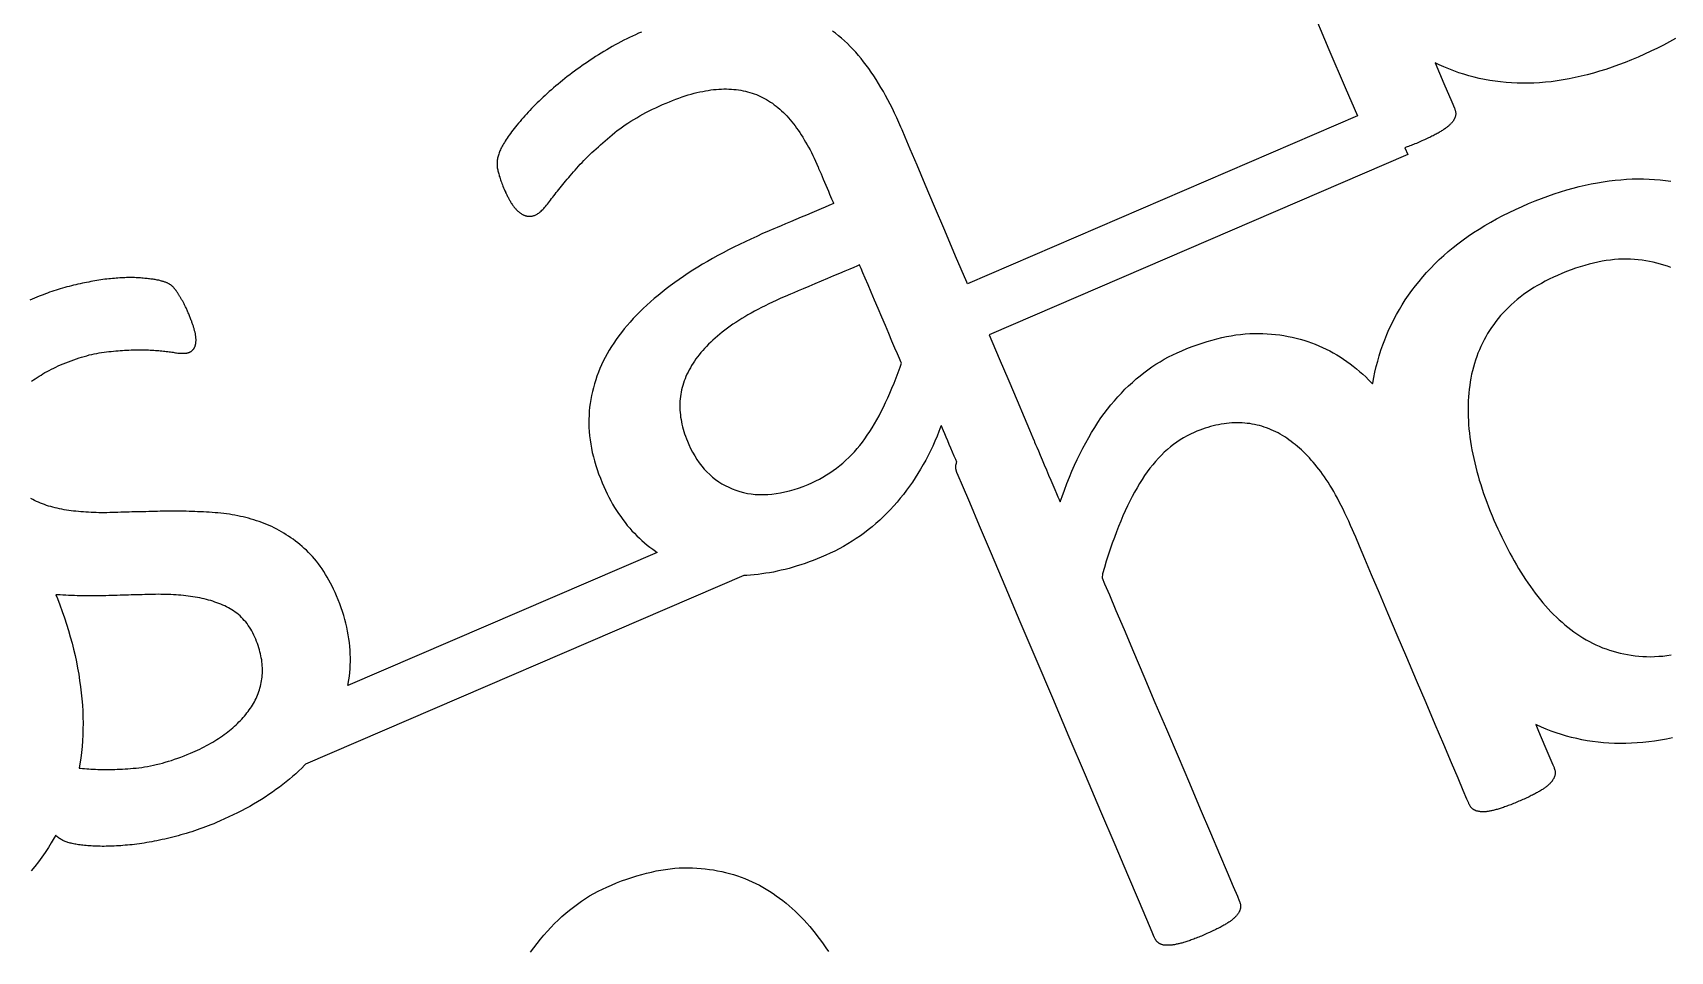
# Model space of a CAD drawing. Header units: millimetres. Extents: x 47 to 159, y 49 to 299.
# Drawn here: x 112.17 to 128.69, y 157.48 to 166.76 of the extents above; entities that cross this region are included whole.
import ezdxf

# ---------------------------------------------------------------- set-up
doc = ezdxf.new("R2010")
doc.units = ezdxf.units.MM

# ---------------------------------------------------------------- blocks, each defined once
blk = doc.blocks.new('angel 01')
for points in [[(-4.351, 117.964), (-4.382, 117.951), (-4.411, 117.937), (-4.441, 117.923), (-4.471, 117.909), (-4.5, 117.895), (-4.53, 117.88), (-4.559, 117.865), (-4.588, 117.849), (-4.617, 117.834), (-4.645, 117.818), (-4.674, 117.802), (-4.702, 117.785), (-4.73, 117.768), (-4.758, 117.751), (-4.786, 117.734), (-4.814, 117.716), (-4.841, 117.698), (-4.868, 117.68), (-4.895, 117.661), (-4.922, 117.643), (-4.948, 117.625), (-4.974, 117.606), (-5, 117.588), (-5.025, 117.569), (-5.05, 117.551), (-5.074, 117.532), (-5.099, 117.514), (-5.123, 117.495), (-5.146, 117.476), (-5.169, 117.457), (-5.192, 117.438), (-5.215, 117.419), (-5.237, 117.4), (-5.259, 117.381), (-5.281, 117.362), (-5.302, 117.343), (-5.323, 117.324), (-5.343, 117.305), (-5.364, 117.286), (-5.383, 117.267), (-5.403, 117.248), (-5.422, 117.23), (-5.44, 117.211), (-5.459, 117.192), (-5.477, 117.173), (-5.494, 117.155), (-5.511, 117.136), (-5.528, 117.117), (-5.545, 117.099), (-5.561, 117.08), (-5.576, 117.062), (-5.592, 117.043), (-5.607, 117.025), (-5.621, 117.007), (-5.635, 116.989), (-5.648, 116.972), (-5.661, 116.955), (-5.673, 116.939), (-5.685, 116.923), (-5.696, 116.908), (-5.706, 116.892), (-5.716, 116.878), (-5.725, 116.863), (-5.734, 116.85), (-5.742, 116.836), (-5.75, 116.823), (-5.757, 116.81), (-5.763, 116.798), (-5.769, 116.787), (-5.774, 116.775), (-5.779, 116.764), (-5.783, 116.753), (-5.787, 116.743), (-5.791, 116.732), (-5.794, 116.721), (-5.797, 116.711), (-5.799, 116.701), (-5.802, 116.69), (-5.803, 116.68), (-5.805, 116.67), (-5.806, 116.66), (-5.807, 116.65), (-5.807, 116.64), (-5.808, 116.63), (-5.807, 116.621), (-5.807, 116.611), (-5.806, 116.602), (-5.805, 116.592), (-5.803, 116.583), (-5.801, 116.573), (-5.799, 116.563), (-5.797, 116.553), (-5.794, 116.542), (-5.791, 116.531), (-5.788, 116.52), (-5.785, 116.509), (-5.781, 116.497), (-5.777, 116.485), (-5.773, 116.473), (-5.768, 116.46), (-5.764, 116.447), (-5.759, 116.434), (-5.753, 116.42), (-5.748, 116.406), (-5.742, 116.392), (-5.736, 116.378), (-5.732, 116.368), (-5.728, 116.36), (-5.724, 116.351), (-5.721, 116.343), (-5.717, 116.335), (-5.713, 116.327), (-5.709, 116.319), (-5.705, 116.311), (-5.701, 116.303), (-5.697, 116.295), (-5.693, 116.287), (-5.689, 116.28), (-5.685, 116.273), (-5.681, 116.265), (-5.677, 116.258), (-5.673, 116.251), (-5.668, 116.244), (-5.664, 116.237), (-5.66, 116.231), (-5.655, 116.224), (-5.651, 116.218), (-5.647, 116.211), (-5.642, 116.205), (-5.638, 116.2), (-5.634, 116.194), (-5.629, 116.188), (-5.625, 116.183), (-5.62, 116.178), (-5.616, 116.173), (-5.611, 116.168), (-5.607, 116.164), (-5.602, 116.16), (-5.598, 116.155), (-5.593, 116.151), (-5.589, 116.148), (-5.584, 116.144), (-5.58, 116.141), (-5.575, 116.137), (-5.57, 116.134), (-5.566, 116.131), (-5.561, 116.128), (-5.557, 116.126), (-5.552, 116.123), (-5.547, 116.121), (-5.543, 116.118), (-5.538, 116.116), (-5.534, 116.114), (-5.529, 116.113), (-5.525, 116.111), (-5.52, 116.109), (-5.516, 116.108), (-5.511, 116.107), (-5.507, 116.106), (-5.502, 116.105), (-5.498, 116.104), (-5.493, 116.104), (-5.489, 116.103), (-5.484, 116.103), (-5.48, 116.103), (-5.475, 116.103), (-5.47, 116.103), (-5.466, 116.104), (-5.461, 116.104), (-5.457, 116.105), (-5.452, 116.106), (-5.448, 116.107), (-5.443, 116.108), (-5.438, 116.11), (-5.434, 116.111), (-5.429, 116.113), (-5.424, 116.114), (-5.418, 116.117), (-5.411, 116.121), (-5.404, 116.125), (-5.396, 116.13), (-5.388, 116.135), (-5.38, 116.142), (-5.372, 116.149), (-5.364, 116.156), (-5.355, 116.164), (-5.346, 116.173), (-5.337, 116.183), (-5.328, 116.193), (-5.318, 116.203), (-5.309, 116.215), (-5.299, 116.227), (-5.289, 116.24), (-5.278, 116.253), (-5.268, 116.267), (-5.257, 116.282), (-5.246, 116.296), (-5.234, 116.311), (-5.223, 116.327), (-5.21, 116.342), (-5.198, 116.358), (-5.185, 116.374), (-5.172, 116.391), (-5.158, 116.408), (-5.144, 116.424), (-5.13, 116.442), (-5.116, 116.459), (-5.101, 116.477), (-5.085, 116.495), (-5.07, 116.513), (-5.054, 116.532), (-5.037, 116.551), (-5.021, 116.57), (-5.003, 116.589), (-4.986, 116.608), (-4.968, 116.628), (-4.949, 116.647), (-4.931, 116.667), (-4.911, 116.686), (-4.892, 116.706), (-4.871, 116.726), (-4.851, 116.746), (-4.83, 116.765), (-4.808, 116.785), (-4.786, 116.806), (-4.764, 116.826), (-4.741, 116.846), (-4.718, 116.866), (-4.694, 116.886), (-4.67, 116.907), (-4.646, 116.927), (-4.621, 116.948), (-4.595, 116.968), (-4.569, 116.987), (-4.542, 117.007), (-4.515, 117.026), (-4.487, 117.045), (-4.458, 117.063), (-4.429, 117.081), (-4.399, 117.099), (-4.368, 117.117), (-4.337, 117.134), (-4.306, 117.151), (-4.273, 117.168), (-4.24, 117.184), (-4.207, 117.2), (-4.173, 117.216), (-4.138, 117.232), (-4.103, 117.247), (-4.07, 117.26), (-4.037, 117.273), (-4.005, 117.286), (-3.973, 117.297), (-3.942, 117.308), (-3.911, 117.318), (-3.88, 117.328), (-3.85, 117.337), (-3.82, 117.345), (-3.791, 117.352), (-3.762, 117.359), (-3.733, 117.365), (-3.705, 117.37), (-3.677, 117.375), (-3.65, 117.379), (-3.623, 117.382), (-3.596, 117.385), (-3.57, 117.387), (-3.544, 117.388), (-3.519, 117.389), (-3.494, 117.389), (-3.469, 117.388), (-3.444, 117.387), (-3.42, 117.385), (-3.396, 117.382), (-3.372, 117.379), (-3.348, 117.376), (-3.325, 117.371), (-3.302, 117.366), (-3.28, 117.361), (-3.257, 117.354), (-3.235, 117.347), (-3.213, 117.34), (-3.192, 117.332), (-3.171, 117.323), (-3.15, 117.313), (-3.129, 117.303), (-3.109, 117.293), (-3.089, 117.282), (-3.069, 117.27), (-3.05, 117.257), (-3.03, 117.244), (-3.011, 117.23), (-2.992, 117.216), (-2.974, 117.201), (-2.955, 117.185), (-2.937, 117.169), (-2.919, 117.152), (-2.902, 117.134), (-2.885, 117.116), (-2.868, 117.097), (-2.851, 117.078), (-2.834, 117.058), (-2.818, 117.037), (-2.802, 117.016), (-2.786, 116.994), (-2.77, 116.972), (-2.755, 116.949), (-2.739, 116.925), (-2.724, 116.901), (-2.709, 116.877), (-2.695, 116.852), (-2.68, 116.826), (-2.666, 116.8), (-2.651, 116.773), (-2.637, 116.746), (-2.624, 116.718), (-2.61, 116.69), (-2.597, 116.661), (-2.583, 116.631), (-2.57, 116.601), (-2.567, 116.594), (-2.564, 116.586), (-2.558, 116.572), (-2.55, 116.553), (-2.54, 116.531), (-2.53, 116.505), (-2.518, 116.477), (-2.505, 116.447), (-2.492, 116.417), (-2.479, 116.386), (-2.466, 116.356), (-2.454, 116.328), (-2.443, 116.302), (-2.434, 116.279), (-2.425, 116.26), (-2.419, 116.245), (-2.415, 116.236), (-2.414, 116.232), (-2.42, 116.23), (-2.436, 116.223), (-2.462, 116.212), (-2.497, 116.197), (-2.537, 116.18), (-2.584, 116.16), (-2.634, 116.139), (-2.687, 116.116), (-2.741, 116.093), (-2.795, 116.07), (-2.847, 116.048), (-2.897, 116.027), (-2.942, 116.008), (-2.982, 115.991), (-3.015, 115.977), (-3.04, 115.966), (-3.055, 115.96), (-3.069, 115.954), (-3.13, 115.928), (-3.189, 115.901), (-3.248, 115.874), (-3.306, 115.847), (-3.363, 115.82), (-3.419, 115.792), (-3.474, 115.764), (-3.528, 115.735), (-3.581, 115.707), (-3.633, 115.678), (-3.684, 115.648), (-3.734, 115.619), (-3.784, 115.589), (-3.832, 115.558), (-3.88, 115.528), (-3.926, 115.497), (-3.972, 115.466), (-4.016, 115.434), (-4.06, 115.402), (-4.102, 115.37), (-4.143, 115.338), (-4.183, 115.305), (-4.223, 115.273), (-4.261, 115.24), (-4.297, 115.206), (-4.333, 115.173), (-4.368, 115.139), (-4.401, 115.105), (-4.434, 115.071), (-4.465, 115.036), (-4.495, 115.002), (-4.524, 114.967), (-4.552, 114.931), (-4.579, 114.896), (-4.605, 114.86), (-4.63, 114.824), (-4.653, 114.788), (-4.676, 114.752), (-4.697, 114.715), (-4.717, 114.678), (-4.736, 114.641), (-4.754, 114.603), (-4.77, 114.566), (-4.786, 114.528), (-4.8, 114.49), (-4.813, 114.451), (-4.825, 114.412), (-4.836, 114.373), (-4.846, 114.334), (-4.855, 114.295), (-4.862, 114.255), (-4.868, 114.215), (-4.874, 114.175), (-4.878, 114.135), (-4.88, 114.094), (-4.882, 114.053), (-4.882, 114.012), (-4.881, 113.971), (-4.878, 113.929), (-4.875, 113.888), (-4.87, 113.846), (-4.863, 113.804), (-4.856, 113.761), (-4.847, 113.719), (-4.836, 113.676), (-4.825, 113.633), (-4.812, 113.589), (-4.798, 113.546), (-4.783, 113.502), (-4.766, 113.458), (-4.748, 113.414), (-4.731, 113.375), (-4.714, 113.338), (-4.697, 113.302), (-4.679, 113.267), (-4.661, 113.232), (-4.642, 113.198), (-4.622, 113.165), (-4.602, 113.133), (-4.582, 113.102), (-4.56, 113.071), (-4.539, 113.041), (-4.517, 113.012), (-4.494, 112.983), (-4.47, 112.956), (-4.447, 112.929), (-4.422, 112.903), (-4.397, 112.877), (-4.372, 112.853), (-4.346, 112.829), (-4.32, 112.806), (-4.293, 112.784), (-4.266, 112.762), (-4.238, 112.742), (-4.211, 112.722), (-4.193, 112.71), (-7.312, 111.366), (-7.308, 111.386), (-7.302, 111.422), (-7.297, 111.459), (-7.294, 111.496), (-7.291, 111.534), (-7.289, 111.571), (-7.287, 111.609), (-7.287, 111.647), (-7.288, 111.685), (-7.29, 111.723), (-7.293, 111.761), (-7.297, 111.8), (-7.302, 111.838), (-7.309, 111.877), (-7.316, 111.916), (-7.324, 111.955), (-7.333, 111.994), (-7.344, 112.033), (-7.355, 112.073), (-7.367, 112.112), (-7.381, 112.152), (-7.395, 112.192), (-7.411, 112.232), (-7.427, 112.272), (-7.442, 112.305), (-7.457, 112.338), (-7.472, 112.369), (-7.488, 112.4), (-7.504, 112.43), (-7.521, 112.46), (-7.538, 112.488), (-7.555, 112.516), (-7.573, 112.543), (-7.591, 112.57), (-7.61, 112.595), (-7.629, 112.62), (-7.648, 112.644), (-7.668, 112.667), (-7.689, 112.689), (-7.709, 112.71), (-7.731, 112.731), (-7.752, 112.751), (-7.774, 112.77), (-7.796, 112.789), (-7.818, 112.807), (-7.841, 112.825), (-7.864, 112.842), (-7.887, 112.858), (-7.91, 112.874), (-7.934, 112.889), (-7.957, 112.904), (-7.981, 112.918), (-8.006, 112.932), (-8.03, 112.945), (-8.055, 112.958), (-8.08, 112.97), (-8.105, 112.981), (-8.131, 112.992), (-8.156, 113.002), (-8.182, 113.012), (-8.209, 113.021), (-8.235, 113.03), (-8.261, 113.038), (-8.288, 113.046), (-8.315, 113.054), (-8.342, 113.061), (-8.369, 113.068), (-8.397, 113.074), (-8.424, 113.08), (-8.452, 113.085), (-8.48, 113.09), (-8.508, 113.095), (-8.537, 113.099), (-8.565, 113.103), (-8.594, 113.106), (-8.623, 113.109), (-8.652, 113.111), (-8.681, 113.113), (-8.711, 113.115), (-8.74, 113.117), (-8.769, 113.118), (-8.799, 113.12), (-8.828, 113.121), (-8.857, 113.122), (-8.886, 113.123), (-8.915, 113.124), (-8.944, 113.125), (-8.974, 113.125), (-9.003, 113.126), (-9.032, 113.126), (-9.061, 113.126), (-9.09, 113.126), (-9.119, 113.126), (-9.148, 113.126), (-9.177, 113.125), (-9.205, 113.125), (-9.234, 113.124), (-9.263, 113.123), (-9.292, 113.123), (-9.321, 113.122), (-9.349, 113.121), (-9.378, 113.121), (-9.406, 113.12), (-9.435, 113.119), (-9.463, 113.119), (-9.491, 113.118), (-9.52, 113.117), (-9.548, 113.116), (-9.576, 113.116), (-9.604, 113.115), (-9.632, 113.114), (-9.66, 113.113), (-9.688, 113.113), (-9.715, 113.112), (-9.743, 113.111), (-9.77, 113.111), (-9.797, 113.111), (-9.824, 113.111), (-9.851, 113.112), (-9.877, 113.112), (-9.903, 113.113), (-9.929, 113.115), (-9.955, 113.116), (-9.98, 113.118), (-10.005, 113.12), (-10.03, 113.122), (-10.055, 113.125), (-10.08, 113.127), (-10.104, 113.13), (-10.128, 113.134), (-10.152, 113.137), (-10.175, 113.141), (-10.198, 113.145), (-10.221, 113.15), (-10.244, 113.155), (-10.266, 113.16), (-10.288, 113.166), (-10.31, 113.172), (-10.331, 113.178), (-10.352, 113.185), (-10.373, 113.192), (-10.393, 113.2), (-10.414, 113.207), (-10.434, 113.216), (-10.453, 113.225), (-10.472, 113.234), (-10.491, 113.243), (-10.51, 113.253)], [(-10.503, 114.439), (-10.485, 114.452), (-10.467, 114.464), (-10.448, 114.477), (-10.428, 114.489), (-10.408, 114.501), (-10.388, 114.513), (-10.368, 114.525), (-10.346, 114.537), (-10.325, 114.548), (-10.303, 114.559), (-10.28, 114.57), (-10.257, 114.581), (-10.234, 114.592), (-10.21, 114.603), (-10.184, 114.613), (-10.157, 114.625), (-10.13, 114.635), (-10.103, 114.645), (-10.077, 114.655), (-10.05, 114.664), (-10.024, 114.673), (-9.998, 114.681), (-9.972, 114.689), (-9.947, 114.696), (-9.921, 114.703), (-9.896, 114.709), (-9.871, 114.714), (-9.846, 114.719), (-9.821, 114.724), (-9.797, 114.728), (-9.772, 114.732), (-9.748, 114.735), (-9.724, 114.738), (-9.701, 114.74), (-9.677, 114.742), (-9.654, 114.744), (-9.631, 114.746), (-9.609, 114.748), (-9.587, 114.75), (-9.565, 114.751), (-9.543, 114.752), (-9.522, 114.753), (-9.5, 114.754), (-9.48, 114.755), (-9.459, 114.755), (-9.439, 114.755), (-9.419, 114.756), (-9.399, 114.755), (-9.38, 114.755), (-9.361, 114.755), (-9.342, 114.754), (-9.324, 114.754), (-9.306, 114.753), (-9.288, 114.752), (-9.271, 114.751), (-9.254, 114.75), (-9.237, 114.749), (-9.221, 114.747), (-9.205, 114.746), (-9.189, 114.745), (-9.174, 114.743), (-9.159, 114.742), (-9.144, 114.74), (-9.13, 114.738), (-9.116, 114.736), (-9.102, 114.734), (-9.089, 114.732), (-9.076, 114.73), (-9.064, 114.728), (-9.052, 114.726), (-9.04, 114.724), (-9.029, 114.723), (-9.018, 114.722), (-9.007, 114.721), (-8.997, 114.72), (-8.987, 114.72), (-8.978, 114.72), (-8.969, 114.72), (-8.961, 114.72), (-8.953, 114.721), (-8.945, 114.721), (-8.938, 114.722), (-8.932, 114.724), (-8.925, 114.725), (-8.919, 114.727), (-8.914, 114.729), (-8.91, 114.731), (-8.907, 114.732), (-8.903, 114.734), (-8.9, 114.736), (-8.897, 114.738), (-8.894, 114.74), (-8.891, 114.742), (-8.888, 114.744), (-8.885, 114.746), (-8.882, 114.749), (-8.88, 114.751), (-8.877, 114.754), (-8.875, 114.757), (-8.872, 114.759), (-8.87, 114.762), (-8.868, 114.765), (-8.865, 114.769), (-8.863, 114.772), (-8.861, 114.775), (-8.859, 114.779), (-8.858, 114.782), (-8.856, 114.786), (-8.854, 114.79), (-8.853, 114.794), (-8.852, 114.798), (-8.85, 114.802), (-8.849, 114.806), (-8.848, 114.811), (-8.847, 114.815), (-8.847, 114.82), (-8.846, 114.825), (-8.845, 114.83), (-8.845, 114.835), (-8.845, 114.84), (-8.844, 114.845), (-8.844, 114.851), (-8.844, 114.857), (-8.844, 114.862), (-8.845, 114.868), (-8.845, 114.874), (-8.846, 114.88), (-8.846, 114.886), (-8.847, 114.892), (-8.848, 114.899), (-8.849, 114.905), (-8.85, 114.912), (-8.851, 114.919), (-8.853, 114.926), (-8.854, 114.933), (-8.856, 114.94), (-8.858, 114.947), (-8.86, 114.954), (-8.862, 114.962), (-8.864, 114.969), (-8.866, 114.977), (-8.869, 114.985), (-8.871, 114.993), (-8.874, 115.001), (-8.876, 115.009), (-8.879, 115.018), (-8.882, 115.026), (-8.885, 115.035), (-8.888, 115.044), (-8.892, 115.052), (-8.895, 115.061), (-8.899, 115.07), (-8.902, 115.08), (-8.906, 115.089), (-8.91, 115.099), (-8.914, 115.108), (-8.918, 115.118), (-8.922, 115.128), (-8.926, 115.137), (-8.93, 115.146), (-8.934, 115.155), (-8.938, 115.163), (-8.941, 115.172), (-8.945, 115.18), (-8.949, 115.188), (-8.953, 115.196), (-8.957, 115.204), (-8.96, 115.211), (-8.964, 115.218), (-8.968, 115.226), (-8.972, 115.233), (-8.975, 115.239), (-8.979, 115.246), (-8.983, 115.252), (-8.986, 115.259), (-8.99, 115.265), (-8.993, 115.271), (-8.997, 115.276), (-9, 115.282), (-9.004, 115.288), (-9.007, 115.293), (-9.01, 115.298), (-9.014, 115.304), (-9.017, 115.309), (-9.02, 115.314), (-9.023, 115.319), (-9.026, 115.324), (-9.029, 115.328), (-9.032, 115.333), (-9.035, 115.337), (-9.038, 115.342), (-9.041, 115.346), (-9.043, 115.35), (-9.046, 115.354), (-9.049, 115.358), (-9.052, 115.362), (-9.055, 115.365), (-9.058, 115.369), (-9.061, 115.373), (-9.064, 115.376), (-9.067, 115.38), (-9.07, 115.383), (-9.073, 115.386), (-9.076, 115.39), (-9.079, 115.393), (-9.082, 115.396), (-9.086, 115.399), (-9.089, 115.402), (-9.092, 115.405), (-9.096, 115.407), (-9.099, 115.41), (-9.103, 115.413), (-9.107, 115.415), (-9.111, 115.418), (-9.115, 115.42), (-9.12, 115.423), (-9.124, 115.425), (-9.13, 115.428), (-9.135, 115.43), (-9.14, 115.433), (-9.146, 115.435), (-9.152, 115.437), (-9.159, 115.44), (-9.165, 115.442), (-9.172, 115.444), (-9.179, 115.446), (-9.187, 115.448), (-9.194, 115.45), (-9.202, 115.452), (-9.21, 115.455), (-9.219, 115.457), (-9.228, 115.458), (-9.237, 115.46), (-9.247, 115.462), (-9.256, 115.464), (-9.267, 115.466), (-9.277, 115.467), (-9.288, 115.469), (-9.3, 115.47), (-9.312, 115.472), (-9.324, 115.473), (-9.336, 115.475), (-9.349, 115.476), (-9.362, 115.477), (-9.376, 115.479), (-9.39, 115.48), (-9.404, 115.481), (-9.419, 115.482), (-9.433, 115.483), (-9.449, 115.483), (-9.464, 115.484), (-9.48, 115.484), (-9.495, 115.484), (-9.512, 115.484), (-9.528, 115.484), (-9.545, 115.484), (-9.562, 115.483), (-9.579, 115.482), (-9.596, 115.482), (-9.614, 115.481), (-9.632, 115.479), (-9.65, 115.478), (-9.668, 115.477), (-9.687, 115.475), (-9.706, 115.473), (-9.725, 115.471), (-9.745, 115.469), (-9.764, 115.467), (-9.784, 115.464), (-9.804, 115.461), (-9.824, 115.458), (-9.844, 115.455), (-9.865, 115.452), (-9.885, 115.448), (-9.906, 115.444), (-9.927, 115.44), (-9.948, 115.436), (-9.97, 115.432), (-9.991, 115.427), (-10.013, 115.423), (-10.035, 115.418), (-10.057, 115.413), (-10.08, 115.407), (-10.102, 115.402), (-10.124, 115.396), (-10.146, 115.39), (-10.169, 115.384), (-10.191, 115.378), (-10.213, 115.371), (-10.235, 115.365), (-10.256, 115.358), (-10.278, 115.351), (-10.3, 115.343), (-10.321, 115.336), (-10.343, 115.328), (-10.364, 115.32), (-10.385, 115.312), (-10.407, 115.304), (-10.428, 115.296), (-10.449, 115.287), (-10.474, 115.276), (-10.521, 115.256)], [(2.39, 118.246), (2.584, 117.789), (2.748, 117.404), (2.87, 117.116), (-1.063, 115.422), (-1.07, 115.438), (-1.182, 115.702), (-1.291, 115.959), (-1.394, 116.202), (-1.488, 116.425), (-1.571, 116.62), (-1.64, 116.781), (-1.691, 116.901), (-1.722, 116.975), (-1.734, 117.003), (-1.755, 117.051), (-1.776, 117.099), (-1.798, 117.145), (-1.82, 117.191), (-1.842, 117.235), (-1.865, 117.279), (-1.888, 117.322), (-1.911, 117.363), (-1.935, 117.404), (-1.959, 117.444), (-1.983, 117.483), (-2.008, 117.521), (-2.033, 117.558), (-2.058, 117.594), (-2.084, 117.629), (-2.11, 117.663), (-2.136, 117.696), (-2.163, 117.728), (-2.19, 117.76), (-2.218, 117.79), (-2.246, 117.819), (-2.274, 117.847), (-2.303, 117.875), (-2.332, 117.901), (-2.362, 117.926), (-2.393, 117.951), (-2.423, 117.974)], [(6.049, 110.837), (5.988, 110.825), (5.928, 110.814), (5.868, 110.805), (5.809, 110.797), (5.75, 110.791), (5.692, 110.786), (5.634, 110.783), (5.577, 110.781), (5.52, 110.781), (5.464, 110.782), (5.408, 110.785), (5.352, 110.789), (5.298, 110.794), (5.243, 110.801), (5.189, 110.809), (5.136, 110.819), (5.083, 110.83), (5.031, 110.842), (4.979, 110.856), (4.928, 110.871), (4.877, 110.888), (4.826, 110.906), (4.776, 110.925), (4.727, 110.946), (4.678, 110.968), (4.669, 110.973), (4.698, 110.904), (4.762, 110.753), (4.811, 110.637), (4.843, 110.564), (4.854, 110.538), (4.856, 110.533), (4.857, 110.528), (4.859, 110.524), (4.86, 110.519), (4.862, 110.514), (4.863, 110.51), (4.864, 110.505), (4.864, 110.501), (4.865, 110.496), (4.865, 110.492), (4.866, 110.488), (4.866, 110.483), (4.865, 110.479), (4.865, 110.475), (4.865, 110.47), (4.864, 110.466), (4.863, 110.462), (4.862, 110.458), (4.861, 110.454), (4.86, 110.449), (4.859, 110.445), (4.857, 110.441), (4.855, 110.436), (4.853, 110.432), (4.851, 110.428), (4.849, 110.423), (4.846, 110.419), (4.843, 110.415), (4.84, 110.41), (4.837, 110.406), (4.834, 110.401), (4.83, 110.397), (4.827, 110.392), (4.823, 110.388), (4.819, 110.383), (4.815, 110.379), (4.81, 110.374), (4.805, 110.369), (4.8, 110.365), (4.795, 110.36), (4.79, 110.355), (4.784, 110.351), (4.778, 110.346), (4.772, 110.341), (4.765, 110.336), (4.758, 110.331), (4.751, 110.326), (4.744, 110.321), (4.736, 110.317), (4.729, 110.312), (4.72, 110.306), (4.712, 110.301), (4.704, 110.296), (4.695, 110.291), (4.686, 110.286), (4.676, 110.281), (4.666, 110.276), (4.656, 110.27), (4.646, 110.265), (4.636, 110.259), (4.625, 110.254), (4.613, 110.248), (4.602, 110.243), (4.59, 110.237), (4.578, 110.232), (4.566, 110.226), (4.553, 110.22), (4.54, 110.215), (4.527, 110.209), (4.514, 110.203), (4.5, 110.197), (4.486, 110.191), (4.471, 110.185), (4.457, 110.179), (4.444, 110.174), (4.43, 110.168), (4.417, 110.163), (4.404, 110.158), (4.391, 110.153), (4.379, 110.148), (4.367, 110.144), (4.355, 110.14), (4.343, 110.136), (4.332, 110.132), (4.321, 110.128), (4.31, 110.125), (4.3, 110.121), (4.289, 110.118), (4.279, 110.115), (4.269, 110.113), (4.26, 110.11), (4.251, 110.108), (4.241, 110.105), (4.232, 110.103), (4.224, 110.101), (4.215, 110.1), (4.207, 110.098), (4.199, 110.097), (4.191, 110.095), (4.183, 110.094), (4.175, 110.093), (4.168, 110.092), (4.161, 110.092), (4.154, 110.091), (4.147, 110.091), (4.141, 110.091), (4.134, 110.091), (4.128, 110.091), (4.122, 110.091), (4.116, 110.092), (4.111, 110.092), (4.105, 110.093), (4.099, 110.094), (4.094, 110.095), (4.089, 110.096), (4.084, 110.097), (4.079, 110.098), (4.074, 110.099), (4.07, 110.101), (4.065, 110.102), (4.061, 110.104), (4.057, 110.106), (4.053, 110.108), (4.049, 110.11), (4.045, 110.112), (4.041, 110.114), (4.038, 110.117), (4.035, 110.119), (4.031, 110.122), (4.028, 110.125), (4.025, 110.128), (4.022, 110.131), (4.019, 110.134), (4.016, 110.138), (4.013, 110.141), (4.011, 110.145), (4.008, 110.149), (4.005, 110.153), (4.003, 110.157), (4.001, 110.161), (3.999, 110.166), (3.996, 110.17), (3.994, 110.177), (3.976, 110.219), (3.939, 110.305), (3.886, 110.43), (3.82, 110.586), (3.742, 110.769), (3.656, 110.972), (3.563, 111.19), (3.467, 111.418), (3.369, 111.648), (3.272, 111.876), (3.179, 112.095), (3.092, 112.3), (3.014, 112.485), (2.946, 112.645), (2.892, 112.772), (2.854, 112.863), (2.834, 112.909), (2.821, 112.939), (2.802, 112.983), (2.783, 113.025), (2.764, 113.067), (2.745, 113.107), (2.726, 113.146), (2.707, 113.184), (2.688, 113.221), (2.669, 113.257), (2.651, 113.291), (2.632, 113.325), (2.613, 113.357), (2.594, 113.388), (2.575, 113.418), (2.557, 113.447), (2.538, 113.474), (2.519, 113.501), (2.501, 113.526), (2.482, 113.551), (2.463, 113.574), (2.444, 113.598), (2.425, 113.62), (2.405, 113.642), (2.386, 113.664), (2.366, 113.685), (2.346, 113.705), (2.326, 113.725), (2.306, 113.744), (2.285, 113.762), (2.265, 113.78), (2.244, 113.798), (2.223, 113.814), (2.201, 113.831), (2.18, 113.846), (2.158, 113.862), (2.137, 113.876), (2.115, 113.89), (2.093, 113.903), (2.07, 113.916), (2.048, 113.927), (2.025, 113.938), (2.002, 113.949), (1.979, 113.958), (1.955, 113.967), (1.931, 113.975), (1.908, 113.983), (1.883, 113.99), (1.859, 113.996), (1.834, 114.001), (1.81, 114.006), (1.785, 114.01), (1.759, 114.013), (1.734, 114.015), (1.708, 114.017), (1.682, 114.018), (1.656, 114.018), (1.63, 114.018), (1.604, 114.017), (1.578, 114.015), (1.551, 114.012), (1.525, 114.009), (1.498, 114.004), (1.471, 113.999), (1.444, 113.994), (1.417, 113.987), (1.39, 113.98), (1.363, 113.972), (1.335, 113.963), (1.308, 113.954), (1.28, 113.944), (1.252, 113.933), (1.223, 113.92), (1.187, 113.904), (1.152, 113.886), (1.117, 113.867), (1.083, 113.846), (1.05, 113.824), (1.017, 113.8), (0.985, 113.775), (0.954, 113.749), (0.923, 113.721), (0.893, 113.691), (0.863, 113.661), (0.834, 113.628), (0.806, 113.595), (0.778, 113.56), (0.751, 113.523), (0.724, 113.485), (0.698, 113.446), (0.673, 113.405), (0.648, 113.362), (0.623, 113.319), (0.599, 113.274), (0.575, 113.227), (0.552, 113.179), (0.528, 113.13), (0.506, 113.079), (0.483, 113.026), (0.461, 112.973), (0.44, 112.918), (0.419, 112.861), (0.398, 112.803), (0.377, 112.744), (0.357, 112.683), (0.337, 112.621), (0.318, 112.557), (0.299, 112.492), (0.295, 112.453), (0.321, 112.392), (0.369, 112.28), (0.435, 112.123), (0.517, 111.93), (0.612, 111.706), (0.717, 111.46), (0.828, 111.196), (0.944, 110.924), (1.061, 110.649), (1.176, 110.379), (1.286, 110.12), (1.388, 109.879), (1.479, 109.663), (1.557, 109.48), (1.618, 109.336), (1.66, 109.238), (1.679, 109.193), (1.681, 109.187), (1.683, 109.182), (1.685, 109.178), (1.686, 109.173), (1.688, 109.168), (1.689, 109.164), (1.69, 109.159), (1.69, 109.155), (1.691, 109.15), (1.691, 109.146), (1.692, 109.142), (1.692, 109.137), (1.692, 109.133), (1.692, 109.129), (1.691, 109.124), (1.691, 109.12), (1.69, 109.116), (1.689, 109.112), (1.688, 109.108), (1.687, 109.103), (1.685, 109.099), (1.684, 109.095), (1.682, 109.09), (1.68, 109.086), (1.678, 109.082), (1.676, 109.077), (1.673, 109.073), (1.67, 109.069), (1.667, 109.064), (1.664, 109.06), (1.661, 109.055), (1.658, 109.051), (1.654, 109.046), (1.65, 109.042), (1.646, 109.037), (1.642, 109.033), (1.638, 109.028), (1.633, 109.024), (1.628, 109.019), (1.623, 109.014), (1.617, 109.01), (1.612, 109.005), (1.606, 109), (1.6, 108.995), (1.593, 108.99), (1.586, 108.985), (1.579, 108.981), (1.572, 108.976), (1.565, 108.971), (1.557, 108.966), (1.549, 108.961), (1.541, 108.956), (1.532, 108.951), (1.523, 108.945), (1.514, 108.94), (1.505, 108.935), (1.495, 108.93), (1.485, 108.924), (1.475, 108.919), (1.464, 108.913), (1.453, 108.908), (1.442, 108.902), (1.43, 108.897), (1.418, 108.891), (1.406, 108.885), (1.393, 108.879), (1.38, 108.873), (1.367, 108.868), (1.353, 108.862), (1.339, 108.855), (1.325, 108.849), (1.311, 108.843), (1.297, 108.837), (1.283, 108.832), (1.27, 108.826), (1.257, 108.821), (1.244, 108.816), (1.232, 108.811), (1.219, 108.806), (1.207, 108.802), (1.195, 108.798), (1.183, 108.793), (1.172, 108.789), (1.161, 108.786), (1.15, 108.782), (1.139, 108.778), (1.129, 108.775), (1.118, 108.772), (1.108, 108.769), (1.098, 108.766), (1.089, 108.764), (1.079, 108.761), (1.07, 108.759), (1.061, 108.757), (1.052, 108.755), (1.043, 108.753), (1.035, 108.751), (1.026, 108.749), (1.018, 108.748), (1.01, 108.747), (1.003, 108.746), (0.995, 108.745), (0.988, 108.744), (0.98, 108.744), (0.973, 108.743), (0.967, 108.743), (0.96, 108.743), (0.953, 108.743), (0.947, 108.743), (0.941, 108.743), (0.935, 108.744), (0.929, 108.744), (0.923, 108.745), (0.918, 108.746), (0.913, 108.746), (0.908, 108.748), (0.903, 108.749), (0.898, 108.75), (0.893, 108.752), (0.889, 108.753), (0.885, 108.755), (0.881, 108.757), (0.877, 108.759), (0.873, 108.761), (0.87, 108.763), (0.866, 108.766), (0.863, 108.768), (0.86, 108.771), (0.857, 108.774), (0.854, 108.776), (0.851, 108.779), (0.848, 108.783), (0.845, 108.786), (0.842, 108.789), (0.84, 108.793), (0.837, 108.797), (0.835, 108.801), (0.832, 108.805), (0.83, 108.809), (0.828, 108.813), (0.825, 108.817), (0.823, 108.822), (0.821, 108.827), (0.8, 108.877), (0.745, 109.005), (0.662, 109.201), (0.555, 109.454), (0.427, 109.756), (0.283, 110.095), (0.127, 110.461), (-0.036, 110.846), (-0.203, 111.239), (-0.369, 111.631), (-0.53, 112.01), (-0.682, 112.368), (-0.821, 112.694), (-0.941, 112.979), (-1.04, 113.213), (-1.114, 113.385), (-1.156, 113.486), (-1.167, 113.51), (-1.169, 113.514), (-1.17, 113.519), (-1.172, 113.524), (-1.173, 113.528), (-1.175, 113.532), (-1.176, 113.537), (-1.177, 113.541), (-1.178, 113.546), (-1.179, 113.55), (-1.179, 113.554), (-1.18, 113.558), (-1.18, 113.563), (-1.181, 113.567), (-1.181, 113.571), (-1.181, 113.575), (-1.181, 113.579), (-1.18, 113.583), (-1.18, 113.587), (-1.179, 113.591), (-1.179, 113.595), (-1.178, 113.599), (-1.176, 113.603), (-1.175, 113.608), (-1.173, 113.612), (-1.172, 113.616), (-1.17, 113.62), (-1.181, 113.647), (-1.197, 113.683), (-1.213, 113.721), (-1.23, 113.761), (-1.246, 113.8), (-1.262, 113.838), (-1.278, 113.874), (-1.292, 113.907), (-1.304, 113.936), (-1.314, 113.96), (-1.322, 113.978), (-1.326, 113.989), (-1.331, 113.983), (-1.35, 113.932), (-1.37, 113.882), (-1.391, 113.833), (-1.413, 113.784), (-1.436, 113.736), (-1.459, 113.689), (-1.484, 113.642), (-1.509, 113.596), (-1.535, 113.551), (-1.562, 113.507), (-1.59, 113.463), (-1.618, 113.42), (-1.647, 113.378), (-1.678, 113.337), (-1.709, 113.296), (-1.74, 113.256), (-1.773, 113.217), (-1.806, 113.179), (-1.841, 113.141), (-1.876, 113.105), (-1.912, 113.069), (-1.948, 113.035), (-1.986, 113.001), (-2.024, 112.969), (-2.063, 112.938), (-2.102, 112.907), (-2.143, 112.878), (-2.184, 112.85), (-2.226, 112.822), (-2.268, 112.796), (-2.312, 112.771), (-2.356, 112.747), (-2.401, 112.724), (-2.447, 112.702), (-2.493, 112.681), (-2.537, 112.662), (-2.579, 112.645), (-2.62, 112.629), (-2.661, 112.614), (-2.701, 112.599), (-2.742, 112.586), (-2.782, 112.573), (-2.822, 112.561), (-2.862, 112.549), (-2.902, 112.539), (-2.941, 112.529), (-2.981, 112.52), (-3.02, 112.512), (-3.059, 112.505), (-3.098, 112.499), (-3.137, 112.493), (-3.175, 112.488), (-3.213, 112.484), (-3.251, 112.481), (-3.289, 112.478), (-3.32, 112.477), (-7.739, 110.573), (-7.749, 110.562), (-7.778, 110.533), (-7.808, 110.505), (-7.838, 110.476), (-7.87, 110.449), (-7.902, 110.421), (-7.935, 110.394), (-7.968, 110.367), (-8.003, 110.341), (-8.038, 110.315), (-8.074, 110.29), (-8.11, 110.265), (-8.147, 110.24), (-8.185, 110.216), (-8.224, 110.192), (-8.263, 110.169), (-8.303, 110.146), (-8.343, 110.124), (-8.384, 110.102), (-8.426, 110.08), (-8.469, 110.059), (-8.512, 110.039), (-8.556, 110.019), (-8.601, 109.999), (-8.638, 109.983), (-8.666, 109.971), (-8.694, 109.96), (-8.722, 109.949), (-8.749, 109.938), (-8.777, 109.928), (-8.805, 109.918), (-8.832, 109.908), (-8.86, 109.899), (-8.888, 109.89), (-8.915, 109.881), (-8.943, 109.873), (-8.97, 109.865), (-8.997, 109.857), (-9.025, 109.849), (-9.052, 109.842), (-9.079, 109.835), (-9.106, 109.828), (-9.133, 109.822), (-9.16, 109.816), (-9.187, 109.81), (-9.213, 109.804), (-9.24, 109.799), (-9.266, 109.794), (-9.291, 109.789), (-9.317, 109.784), (-9.342, 109.78), (-9.367, 109.776), (-9.392, 109.772), (-9.416, 109.769), (-9.441, 109.765), (-9.465, 109.762), (-9.489, 109.759), (-9.512, 109.757), (-9.535, 109.755), (-9.559, 109.753), (-9.581, 109.751), (-9.604, 109.749), (-9.626, 109.748), (-9.648, 109.746), (-9.67, 109.745), (-9.691, 109.744), (-9.712, 109.744), (-9.732, 109.743), (-9.752, 109.743), (-9.772, 109.742), (-9.792, 109.742), (-9.811, 109.743), (-9.83, 109.743), (-9.849, 109.744), (-9.867, 109.744), (-9.885, 109.745), (-9.903, 109.746), (-9.92, 109.747), (-9.937, 109.749), (-9.953, 109.75), (-9.969, 109.752), (-9.985, 109.753), (-10, 109.755), (-10.014, 109.757), (-10.029, 109.759), (-10.042, 109.761), (-10.056, 109.763), (-10.068, 109.765), (-10.081, 109.768), (-10.093, 109.77), (-10.104, 109.773), (-10.115, 109.776), (-10.125, 109.778), (-10.136, 109.781), (-10.145, 109.784), (-10.154, 109.787), (-10.163, 109.79), (-10.172, 109.794), (-10.181, 109.798), (-10.189, 109.802), (-10.198, 109.807), (-10.206, 109.812), (-10.214, 109.817), (-10.223, 109.823), (-10.231, 109.829), (-10.239, 109.835), (-10.247, 109.842), (-10.255, 109.849), (-10.26, 109.854), (-10.275, 109.828), (-10.304, 109.778), (-10.334, 109.73), (-10.366, 109.681), (-10.399, 109.634), (-10.434, 109.587), (-10.47, 109.54), (-10.507, 109.495)], [(-5.47, 108.673), (-5.437, 108.718), (-5.403, 108.762), (-5.369, 108.805), (-5.335, 108.846), (-5.3, 108.886), (-5.264, 108.924), (-5.228, 108.962), (-5.191, 108.998), (-5.153, 109.033), (-5.115, 109.066), (-5.076, 109.098), (-5.037, 109.129), (-4.997, 109.159), (-4.956, 109.188), (-4.915, 109.215), (-4.874, 109.241), (-4.831, 109.265), (-4.788, 109.289), (-4.745, 109.311), (-4.701, 109.331), (-4.655, 109.351), (-4.603, 109.373), (-4.551, 109.393), (-4.5, 109.411), (-4.449, 109.429), (-4.399, 109.444), (-4.349, 109.459), (-4.3, 109.472), (-4.251, 109.483), (-4.203, 109.494), (-4.156, 109.503), (-4.109, 109.51), (-4.062, 109.516), (-4.016, 109.521), (-3.97, 109.524), (-3.925, 109.526), (-3.881, 109.526), (-3.837, 109.526), (-3.793, 109.523), (-3.75, 109.52), (-3.708, 109.515), (-3.665, 109.51), (-3.624, 109.504), (-3.583, 109.496), (-3.542, 109.488), (-3.502, 109.479), (-3.462, 109.468), (-3.423, 109.457), (-3.384, 109.444), (-3.346, 109.431), (-3.308, 109.417), (-3.271, 109.401), (-3.234, 109.385), (-3.198, 109.368), (-3.162, 109.349), (-3.127, 109.33), (-3.092, 109.31), (-3.058, 109.289), (-3.024, 109.266), (-2.991, 109.243), (-2.958, 109.22), (-2.925, 109.195), (-2.893, 109.169), (-2.861, 109.143), (-2.83, 109.116), (-2.8, 109.087), (-2.769, 109.058), (-2.74, 109.028), (-2.71, 108.998), (-2.682, 108.966), (-2.653, 108.933), (-2.625, 108.9), (-2.598, 108.866), (-2.571, 108.83), (-2.544, 108.794), (-2.518, 108.757), (-2.492, 108.719), (-2.465, 108.679)], [(6.078, 117.899), (6.019, 117.865), (5.958, 117.832), (5.896, 117.8), (5.832, 117.769), (5.767, 117.739), (5.701, 117.71), (5.635, 117.682), (5.57, 117.656), (5.505, 117.632), (5.441, 117.609), (5.377, 117.587), (5.314, 117.567), (5.251, 117.549), (5.189, 117.532), (5.127, 117.517), (5.066, 117.503), (5.005, 117.49), (4.945, 117.48), (4.885, 117.47), (4.826, 117.462), (4.767, 117.456), (4.709, 117.451), (4.651, 117.448), (4.594, 117.447), (4.537, 117.446), (4.481, 117.448), (4.425, 117.45), (4.37, 117.454), (4.315, 117.46), (4.26, 117.466), (4.207, 117.475), (4.153, 117.484), (4.1, 117.495), (4.048, 117.508), (3.996, 117.521), (3.945, 117.537), (3.894, 117.553), (3.844, 117.571), (3.794, 117.591), (3.744, 117.612), (3.695, 117.634), (3.655, 117.654), (3.744, 117.443), (3.823, 117.259), (3.85, 117.194), (3.852, 117.19), (3.854, 117.185), (3.855, 117.18), (3.857, 117.175), (3.858, 117.171), (3.859, 117.166), (3.86, 117.162), (3.861, 117.157), (3.861, 117.153), (3.862, 117.148), (3.862, 117.144), (3.862, 117.139), (3.862, 117.135), (3.862, 117.131), (3.861, 117.126), (3.86, 117.122), (3.86, 117.118), (3.859, 117.113), (3.857, 117.109), (3.856, 117.105), (3.855, 117.1), (3.853, 117.096), (3.851, 117.092), (3.849, 117.087), (3.847, 117.083), (3.844, 117.079), (3.842, 117.074), (3.839, 117.07), (3.836, 117.065), (3.832, 117.061), (3.829, 117.056), (3.825, 117.052), (3.822, 117.047), (3.818, 117.042), (3.813, 117.038), (3.809, 117.033), (3.804, 117.029), (3.799, 117.024), (3.794, 117.019), (3.789, 117.014), (3.783, 117.01), (3.777, 117.005), (3.771, 117), (3.764, 116.995), (3.758, 116.99), (3.751, 116.985), (3.743, 116.98), (3.736, 116.975), (3.728, 116.97), (3.72, 116.965), (3.712, 116.96), (3.703, 116.955), (3.694, 116.95), (3.685, 116.944), (3.675, 116.939), (3.666, 116.934), (3.655, 116.928), (3.645, 116.923), (3.634, 116.917), (3.623, 116.912), (3.611, 116.906), (3.6, 116.9), (3.588, 116.894), (3.575, 116.889), (3.562, 116.883), (3.549, 116.877), (3.536, 116.871), (3.522, 116.865), (3.508, 116.858), (3.493, 116.852), (3.479, 116.846), (3.465, 116.84), (3.451, 116.835), (3.438, 116.829), (3.425, 116.824), (3.412, 116.819), (3.399, 116.814), (3.386, 116.809), (3.374, 116.805), (3.362, 116.8), (3.35, 116.796), (3.35, 116.796), (3.38, 116.726), (-0.844, 114.906), (-0.743, 114.669), (-0.647, 114.442), (-0.562, 114.242), (-0.491, 114.075), (-0.437, 113.947), (-0.402, 113.866), (-0.39, 113.837), (-0.387, 113.83), (-0.385, 113.823), (-0.375, 113.801), (-0.363, 113.771), (-0.347, 113.734), (-0.329, 113.691), (-0.309, 113.644), (-0.288, 113.594), (-0.266, 113.543), (-0.244, 113.491), (-0.222, 113.44), (-0.201, 113.391), (-0.182, 113.345), (-0.165, 113.305), (-0.15, 113.271), (-0.139, 113.244), (-0.131, 113.226), (-0.128, 113.219), (-0.109, 113.273), (-0.085, 113.339), (-0.06, 113.404), (-0.035, 113.468), (-0.009, 113.53), (0.018, 113.59), (0.045, 113.649), (0.073, 113.707), (0.101, 113.763), (0.13, 113.817), (0.16, 113.87), (0.19, 113.922), (0.221, 113.972), (0.252, 114.021), (0.284, 114.068), (0.317, 114.113), (0.351, 114.157), (0.385, 114.2), (0.419, 114.241), (0.454, 114.281), (0.49, 114.319), (0.526, 114.357), (0.563, 114.393), (0.601, 114.427), (0.639, 114.461), (0.678, 114.493), (0.717, 114.524), (0.757, 114.554), (0.797, 114.582), (0.839, 114.61), (0.88, 114.635), (0.923, 114.66), (0.966, 114.683), (1.009, 114.705), (1.053, 114.726), (1.099, 114.746), (1.151, 114.768), (1.203, 114.788), (1.254, 114.806), (1.305, 114.823), (1.355, 114.839), (1.405, 114.854), (1.454, 114.867), (1.502, 114.878), (1.551, 114.889), (1.598, 114.897), (1.645, 114.905), (1.692, 114.911), (1.738, 114.916), (1.784, 114.919), (1.829, 114.921), (1.873, 114.921), (1.917, 114.92), (1.961, 114.918), (2.004, 114.915), (2.046, 114.91), (2.088, 114.905), (2.13, 114.899), (2.171, 114.891), (2.212, 114.883), (2.252, 114.873), (2.292, 114.863), (2.331, 114.852), (2.369, 114.839), (2.408, 114.826), (2.445, 114.812), (2.483, 114.796), (2.519, 114.78), (2.556, 114.763), (2.591, 114.744), (2.627, 114.725), (2.662, 114.705), (2.696, 114.683), (2.73, 114.661), (2.763, 114.638), (2.796, 114.614), (2.829, 114.59), (2.861, 114.564), (2.892, 114.538), (2.924, 114.51), (2.954, 114.482), (2.984, 114.453), (3.014, 114.423), (3.024, 114.413), (3.025, 114.418), (3.036, 114.475), (3.047, 114.531), (3.06, 114.587), (3.075, 114.642), (3.09, 114.696), (3.107, 114.751), (3.126, 114.804), (3.146, 114.857), (3.167, 114.909), (3.189, 114.961), (3.213, 115.012), (3.239, 115.063), (3.266, 115.113), (3.294, 115.162), (3.323, 115.211), (3.354, 115.259), (3.387, 115.307), (3.42, 115.354), (3.455, 115.4), (3.492, 115.446), (3.53, 115.491), (3.569, 115.536), (3.61, 115.58), (3.652, 115.623), (3.696, 115.666), (3.741, 115.707), (3.787, 115.748), (3.836, 115.788), (3.885, 115.827), (3.936, 115.865), (3.989, 115.903), (4.043, 115.94), (4.099, 115.975), (4.156, 116.01), (4.215, 116.044), (4.275, 116.078), (4.337, 116.11), (4.4, 116.142), (4.465, 116.173), (4.531, 116.203), (4.598, 116.231), (4.664, 116.258), (4.728, 116.283), (4.793, 116.307), (4.857, 116.329), (4.92, 116.35), (4.983, 116.369), (5.046, 116.387), (5.108, 116.403), (5.169, 116.418), (5.23, 116.431), (5.291, 116.442), (5.351, 116.452), (5.41, 116.461), (5.469, 116.468), (5.528, 116.473), (5.586, 116.477), (5.643, 116.48), (5.701, 116.481), (5.757, 116.48), (5.813, 116.478), (5.869, 116.475), (5.924, 116.47), (5.979, 116.464), (6.033, 116.457)], [(6.032, 115.586), (5.998, 115.599), (5.963, 115.611), (5.927, 115.621), (5.891, 115.631), (5.855, 115.64), (5.818, 115.647), (5.78, 115.654), (5.742, 115.66), (5.704, 115.664), (5.665, 115.668), (5.626, 115.67), (5.586, 115.671), (5.546, 115.671), (5.505, 115.669), (5.464, 115.666), (5.423, 115.662), (5.381, 115.656), (5.338, 115.649), (5.295, 115.641), (5.251, 115.631), (5.207, 115.62), (5.163, 115.608), (5.118, 115.594), (5.072, 115.579), (5.027, 115.563), (4.98, 115.545), (4.933, 115.526), (4.889, 115.507), (4.847, 115.488), (4.806, 115.468), (4.765, 115.447), (4.726, 115.426), (4.688, 115.405), (4.651, 115.383), (4.615, 115.36), (4.581, 115.337), (4.547, 115.313), (4.514, 115.288), (4.483, 115.263), (4.452, 115.237), (4.422, 115.211), (4.394, 115.184), (4.367, 115.157), (4.34, 115.129), (4.315, 115.101), (4.291, 115.071), (4.268, 115.042), (4.246, 115.012), (4.224, 114.982), (4.204, 114.951), (4.184, 114.919), (4.166, 114.888), (4.148, 114.855), (4.131, 114.823), (4.116, 114.79), (4.101, 114.756), (4.087, 114.722), (4.074, 114.687), (4.062, 114.652), (4.051, 114.617), (4.041, 114.581), (4.031, 114.544), (4.023, 114.508), (4.016, 114.47), (4.009, 114.433), (4.003, 114.395), (3.998, 114.357), (3.994, 114.319), (3.991, 114.28), (3.989, 114.241), (3.987, 114.201), (3.987, 114.161), (3.987, 114.121), (3.988, 114.081), (3.99, 114.04), (3.992, 113.998), (3.996, 113.957), (4, 113.915), (4.006, 113.873), (4.012, 113.83), (4.019, 113.787), (4.026, 113.744), (4.035, 113.701), (4.044, 113.658), (4.054, 113.615), (4.064, 113.571), (4.076, 113.527), (4.088, 113.483), (4.1, 113.439), (4.114, 113.395), (4.128, 113.35), (4.143, 113.306), (4.159, 113.261), (4.175, 113.216), (4.192, 113.171), (4.21, 113.126), (4.229, 113.08), (4.248, 113.036), (4.267, 112.992), (4.286, 112.949), (4.306, 112.907), (4.326, 112.865), (4.346, 112.824), (4.367, 112.783), (4.387, 112.742), (4.409, 112.703), (4.43, 112.663), (4.452, 112.624), (4.475, 112.586), (4.497, 112.548), (4.52, 112.511), (4.543, 112.474), (4.567, 112.437), (4.591, 112.402), (4.615, 112.366), (4.64, 112.332), (4.665, 112.298), (4.69, 112.265), (4.716, 112.232), (4.742, 112.201), (4.768, 112.17), (4.795, 112.14), (4.822, 112.111), (4.85, 112.083), (4.878, 112.056), (4.906, 112.029), (4.935, 112.004), (4.964, 111.979), (4.993, 111.955), (5.023, 111.931), (5.053, 111.909), (5.084, 111.887), (5.115, 111.867), (5.146, 111.847), (5.178, 111.828), (5.211, 111.81), (5.243, 111.793), (5.277, 111.777), (5.31, 111.762), (5.344, 111.748), (5.379, 111.735), (5.414, 111.723), (5.449, 111.712), (5.485, 111.702), (5.521, 111.693), (5.558, 111.685), (5.595, 111.678), (5.633, 111.672), (5.671, 111.666), (5.71, 111.662), (5.749, 111.659), (5.788, 111.658), (5.828, 111.657), (5.869, 111.658), (5.91, 111.661), (5.951, 111.664), (5.993, 111.669), (6.035, 111.676)]]:
    blk.add_lwpolyline(points)
for points in [[(-2.151, 115.613), (-2.158, 115.61), (-2.178, 115.601), (-2.209, 115.588), (-2.25, 115.571), (-2.299, 115.55), (-2.354, 115.526), (-2.414, 115.501), (-2.476, 115.475), (-2.54, 115.448), (-2.603, 115.421), (-2.663, 115.395), (-2.72, 115.371), (-2.771, 115.35), (-2.815, 115.331), (-2.849, 115.316), (-2.873, 115.306), (-2.884, 115.302), (-2.913, 115.289), (-2.953, 115.272), (-2.992, 115.254), (-3.03, 115.236), (-3.068, 115.218), (-3.105, 115.2), (-3.141, 115.182), (-3.176, 115.164), (-3.21, 115.145), (-3.244, 115.127), (-3.277, 115.108), (-3.309, 115.089), (-3.34, 115.07), (-3.37, 115.051), (-3.4, 115.032), (-3.429, 115.013), (-3.457, 114.993), (-3.484, 114.973), (-3.51, 114.954), (-3.536, 114.934), (-3.561, 114.914), (-3.585, 114.893), (-3.609, 114.873), (-3.631, 114.853), (-3.653, 114.832), (-3.674, 114.811), (-3.695, 114.79), (-3.715, 114.769), (-3.733, 114.748), (-3.752, 114.727), (-3.769, 114.706), (-3.786, 114.684), (-3.802, 114.663), (-3.817, 114.641), (-3.831, 114.619), (-3.845, 114.597), (-3.858, 114.575), (-3.87, 114.553), (-3.881, 114.531), (-3.892, 114.508), (-3.902, 114.486), (-3.911, 114.464), (-3.92, 114.441), (-3.927, 114.419), (-3.934, 114.396), (-3.941, 114.374), (-3.946, 114.351), (-3.951, 114.329), (-3.955, 114.306), (-3.958, 114.283), (-3.961, 114.26), (-3.963, 114.238), (-3.964, 114.215), (-3.964, 114.192), (-3.964, 114.168), (-3.963, 114.145), (-3.961, 114.122), (-3.959, 114.098), (-3.956, 114.075), (-3.952, 114.051), (-3.948, 114.027), (-3.943, 114.003), (-3.937, 113.979), (-3.931, 113.955), (-3.924, 113.931), (-3.916, 113.907), (-3.907, 113.883), (-3.898, 113.858), (-3.888, 113.834), (-3.874, 113.8), (-3.855, 113.76), (-3.835, 113.721), (-3.814, 113.684), (-3.791, 113.649), (-3.768, 113.615), (-3.743, 113.582), (-3.718, 113.552), (-3.691, 113.523), (-3.663, 113.496), (-3.634, 113.47), (-3.603, 113.446), (-3.572, 113.424), (-3.539, 113.403), (-3.506, 113.384), (-3.471, 113.367), (-3.435, 113.351), (-3.398, 113.337), (-3.36, 113.325), (-3.322, 113.315), (-3.283, 113.306), (-3.243, 113.3), (-3.203, 113.296), (-3.162, 113.293), (-3.121, 113.293), (-3.078, 113.294), (-3.036, 113.298), (-2.992, 113.303), (-2.948, 113.311), (-2.904, 113.32), (-2.858, 113.332), (-2.812, 113.345), (-2.766, 113.36), (-2.719, 113.377), (-2.671, 113.397), (-2.631, 113.414), (-2.593, 113.432), (-2.556, 113.451), (-2.52, 113.471), (-2.484, 113.492), (-2.45, 113.514), (-2.416, 113.537), (-2.383, 113.561), (-2.351, 113.586), (-2.319, 113.612), (-2.289, 113.64), (-2.259, 113.668), (-2.23, 113.697), (-2.202, 113.727), (-2.174, 113.758), (-2.148, 113.79), (-2.122, 113.823), (-2.097, 113.857), (-2.073, 113.892), (-2.048, 113.929), (-2.024, 113.967), (-2.001, 114.007), (-1.978, 114.047), (-1.955, 114.089), (-1.932, 114.133), (-1.91, 114.177), (-1.888, 114.223), (-1.866, 114.27), (-1.845, 114.319), (-1.824, 114.368), (-1.803, 114.419), (-1.782, 114.472), (-1.762, 114.525), (-1.743, 114.58), (-1.729, 114.62), (-1.736, 114.635), (-1.749, 114.667), (-1.769, 114.714), (-1.794, 114.773), (-1.824, 114.842), (-1.856, 114.919), (-1.891, 115.001), (-1.927, 115.086), (-1.964, 115.172), (-2, 115.256), (-2.034, 115.337), (-2.066, 115.412), (-2.094, 115.478), (-2.117, 115.534), (-2.135, 115.576), (-2.147, 115.603)], [(-10.257, 112.283), (-10.242, 112.245), (-10.217, 112.18), (-10.194, 112.115), (-10.172, 112.051), (-10.151, 111.987), (-10.131, 111.923), (-10.113, 111.859), (-10.095, 111.795), (-10.079, 111.732), (-10.065, 111.668), (-10.051, 111.605), (-10.039, 111.542), (-10.028, 111.479), (-10.018, 111.417), (-10.009, 111.354), (-10.002, 111.292), (-9.996, 111.23), (-9.991, 111.168), (-9.987, 111.107), (-9.985, 111.046), (-9.984, 110.986), (-9.985, 110.926), (-9.987, 110.867), (-9.99, 110.808), (-9.994, 110.749), (-10, 110.691), (-10.007, 110.633), (-10.015, 110.576), (-10.023, 110.532), (-10.01, 110.531), (-9.989, 110.529), (-9.968, 110.528), (-9.947, 110.526), (-9.926, 110.524), (-9.904, 110.523), (-9.881, 110.521), (-9.858, 110.52), (-9.835, 110.519), (-9.812, 110.518), (-9.788, 110.518), (-9.764, 110.518), (-9.74, 110.518), (-9.715, 110.518), (-9.69, 110.518), (-9.664, 110.519), (-9.639, 110.52), (-9.612, 110.521), (-9.586, 110.522), (-9.559, 110.524), (-9.532, 110.526), (-9.505, 110.528), (-9.477, 110.53), (-9.449, 110.533), (-9.42, 110.536), (-9.392, 110.54), (-9.363, 110.544), (-9.333, 110.549), (-9.304, 110.555), (-9.274, 110.561), (-9.245, 110.567), (-9.214, 110.575), (-9.184, 110.583), (-9.154, 110.591), (-9.123, 110.601), (-9.092, 110.61), (-9.06, 110.621), (-9.029, 110.632), (-8.997, 110.644), (-8.965, 110.656), (-8.933, 110.669), (-8.901, 110.682), (-8.876, 110.693), (-8.853, 110.703), (-8.829, 110.714), (-8.806, 110.725), (-8.783, 110.736), (-8.761, 110.748), (-8.739, 110.759), (-8.718, 110.771), (-8.696, 110.783), (-8.676, 110.795), (-8.655, 110.807), (-8.635, 110.82), (-8.616, 110.832), (-8.596, 110.845), (-8.578, 110.858), (-8.559, 110.872), (-8.541, 110.885), (-8.523, 110.898), (-8.506, 110.912), (-8.489, 110.926), (-8.473, 110.94), (-8.457, 110.954), (-8.441, 110.969), (-8.426, 110.983), (-8.411, 110.998), (-8.397, 111.013), (-8.383, 111.027), (-8.369, 111.043), (-8.356, 111.058), (-8.343, 111.073), (-8.331, 111.089), (-8.319, 111.104), (-8.307, 111.12), (-8.296, 111.136), (-8.285, 111.152), (-8.275, 111.169), (-8.265, 111.185), (-8.256, 111.202), (-8.247, 111.219), (-8.239, 111.236), (-8.231, 111.253), (-8.223, 111.27), (-8.217, 111.287), (-8.21, 111.305), (-8.205, 111.322), (-8.199, 111.34), (-8.194, 111.358), (-8.19, 111.376), (-8.186, 111.395), (-8.183, 111.413), (-8.18, 111.432), (-8.178, 111.45), (-8.176, 111.469), (-8.175, 111.488), (-8.174, 111.507), (-8.174, 111.527), (-8.175, 111.546), (-8.176, 111.566), (-8.177, 111.585), (-8.18, 111.605), (-8.182, 111.625), (-8.186, 111.645), (-8.19, 111.666), (-8.194, 111.686), (-8.199, 111.707), (-8.205, 111.727), (-8.211, 111.748), (-8.218, 111.769), (-8.225, 111.79), (-8.233, 111.812), (-8.242, 111.833), (-8.251, 111.855), (-8.261, 111.876), (-8.271, 111.897), (-8.282, 111.917), (-8.293, 111.936), (-8.305, 111.955), (-8.317, 111.973), (-8.33, 111.991), (-8.343, 112.008), (-8.357, 112.024), (-8.371, 112.04), (-8.385, 112.054), (-8.4, 112.069), (-8.416, 112.082), (-8.432, 112.095), (-8.448, 112.107), (-8.465, 112.119), (-8.482, 112.13), (-8.5, 112.14), (-8.518, 112.15), (-8.537, 112.159), (-8.555, 112.169), (-8.574, 112.177), (-8.594, 112.186), (-8.614, 112.194), (-8.634, 112.202), (-8.654, 112.209), (-8.675, 112.216), (-8.696, 112.223), (-8.717, 112.229), (-8.739, 112.235), (-8.761, 112.24), (-8.783, 112.245), (-8.806, 112.25), (-8.829, 112.254), (-8.852, 112.258), (-8.876, 112.262), (-8.899, 112.266), (-8.923, 112.269), (-8.948, 112.272), (-8.972, 112.274), (-8.997, 112.277), (-9.021, 112.279), (-9.046, 112.281), (-9.072, 112.282), (-9.097, 112.284), (-9.123, 112.285), (-9.148, 112.286), (-9.174, 112.286), (-9.2, 112.286), (-9.227, 112.287), (-9.253, 112.286), (-9.28, 112.286), (-9.307, 112.285), (-9.334, 112.284), (-9.361, 112.284), (-9.389, 112.283), (-9.416, 112.282), (-9.444, 112.281), (-9.471, 112.28), (-9.499, 112.28), (-9.527, 112.279), (-9.555, 112.278), (-9.583, 112.277), (-9.611, 112.277), (-9.639, 112.276), (-9.668, 112.275), (-9.696, 112.275), (-9.725, 112.274), (-9.753, 112.273), (-9.782, 112.273), (-9.811, 112.272), (-9.84, 112.272), (-9.869, 112.271), (-9.898, 112.271), (-9.927, 112.271), (-9.956, 112.271), (-9.985, 112.272), (-10.013, 112.272), (-10.042, 112.273), (-10.071, 112.274), (-10.1, 112.275), (-10.129, 112.276), (-10.158, 112.277), (-10.187, 112.279), (-10.216, 112.281), (-10.245, 112.282)]]:
    blk.add_lwpolyline(points, close=True)

msp = doc.modelspace()

# ---------------------------------------------------------------- block references
msp.add_blockref('angel 01', (122.661, 48.801))

doc.saveas('drawing.dxf')
